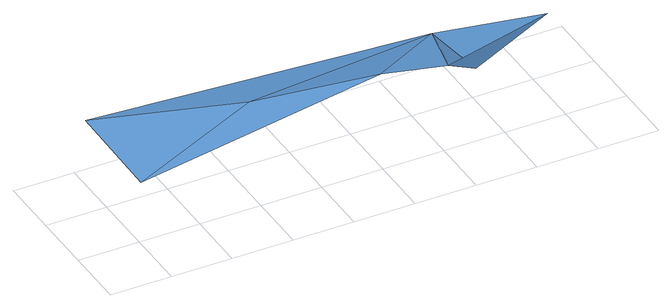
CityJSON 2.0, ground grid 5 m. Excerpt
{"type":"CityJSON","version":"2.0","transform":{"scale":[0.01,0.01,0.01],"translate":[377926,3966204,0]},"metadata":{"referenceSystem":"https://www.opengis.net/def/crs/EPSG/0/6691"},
"CityObjects":{
"waterbody1":{"type":"WaterBody","attributes":{"name":"さいたま市内水浸水想定区域","class":"1140","function":"4","InlandFloodingRiskAttribute.description":"1","InlandFloodingRiskAttribute.rankOrg":"1"},"geometry":[{"type":"MultiSurface","lod":"1","boundaries":[[[0,1,2]],[[1,3,2]],[[0,4,1]],[[3,1,4]],[[3,4,5]],[[6,3,5]],[[7,6,5]],[[7,3,6]]]}]}
},
"vertices":[
[49,66,497],[1227,611,497],[62,947,503],[2884,908,385],[2241,482,497],[2881,649,264],[3197,817,30],[3825,895,265]
]}
